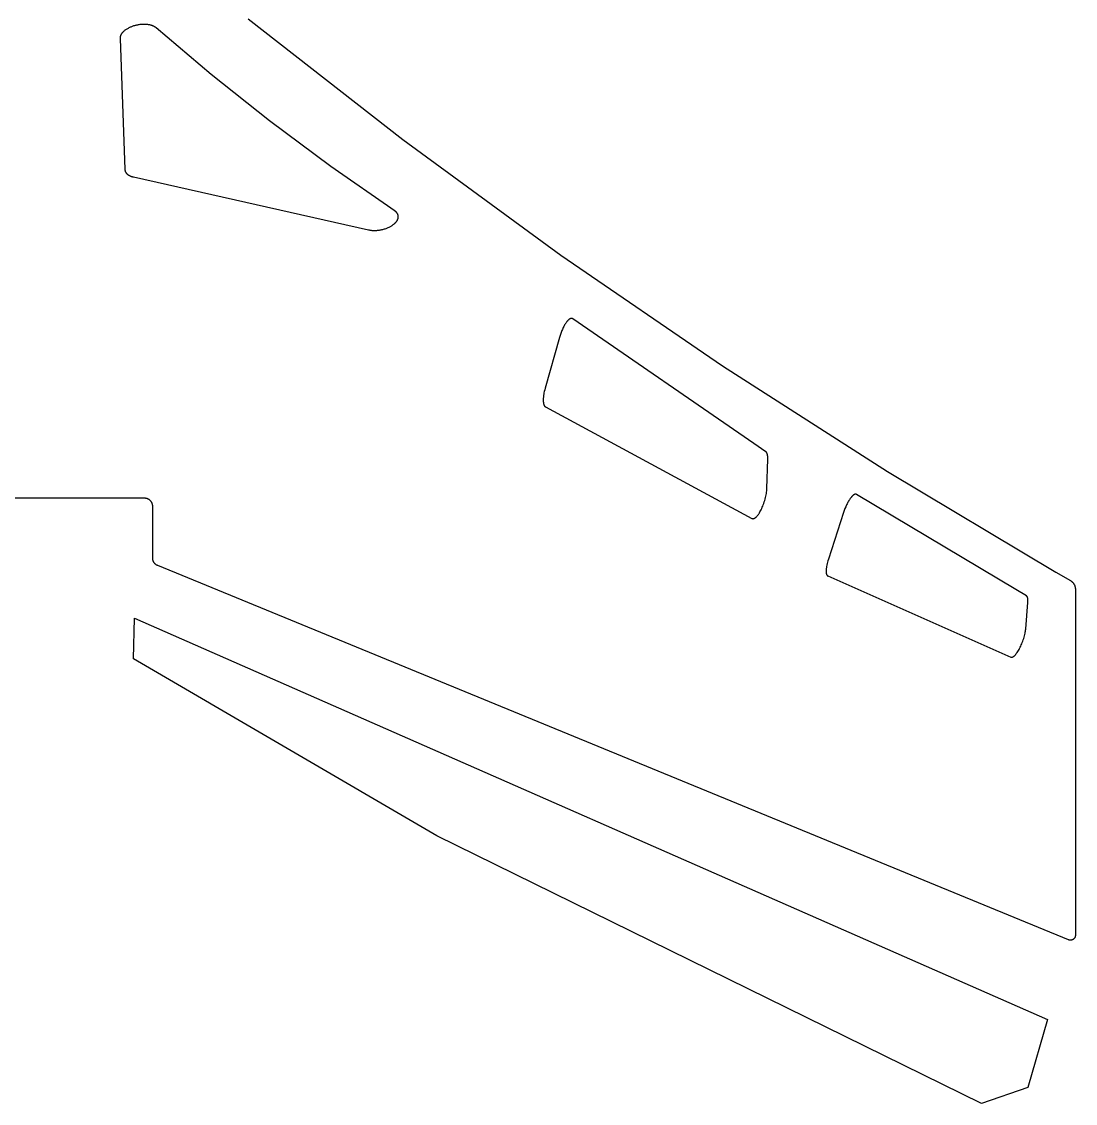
# Model space of a CAD drawing. Extents: x -3038 to -58, y -1919 to -667.
# Drawn here: x -2253 to -1608, y -1913 to -1250 of the extents above; entities that cross this region are included whole.
import ezdxf

# ---------------------------------------------------------------- set-up
doc = ezdxf.new("R2010")
doc.units = 0
doc.layers.add('DEFAULT', color=7, linetype='CONTINUOUS')

msp = doc.modelspace()

# ---------------------------------------------------------------- linework, layer by layer
at = {"layer": 'DEFAULT'}
for p, q in [((-2181.05, -1252.31), (-2181.54, -1252.39)), ((-2180.57, -1252.24), (-2181.05, -1252.31)), ((-2180.07, -1252.18), (-2180.57, -1252.24)), ((-2179.58, -1252.14), (-2180.07, -1252.18)), ((-2179.08, -1252.1), (-2179.58, -1252.14)), ((-2178.59, -1252.08), (-2179.08, -1252.1)), ((-2178.09, -1252.06), (-2178.59, -1252.08)), ((-2177.6, -1252.07), (-2178.09, -1252.06)), ((-2177.12, -1252.08), (-2177.6, -1252.07)), ((-2176.64, -1252.11), (-2177.12, -1252.08)), ((-2176.17, -1252.14), (-2176.64, -1252.11)), ((-2175.7, -1252.2), (-2176.17, -1252.14)), ((-2175.25, -1252.26), (-2175.7, -1252.2)), ((-2174.81, -1252.34), (-2175.25, -1252.26)), ((-2174.38, -1252.42), (-2174.81, -1252.34)), ((-2114.12, -1248.73), (-2019.5, -1322.55)), ((-2192.29, -1258.9), (-2192.34, -1259.04)), ((-2192.22, -1258.76), (-2192.29, -1258.9)), ((-2192.16, -1258.62), (-2192.22, -1258.76)), ((-2192.09, -1258.48), (-2192.16, -1258.62)), ((-2192.01, -1258.33), (-2192.09, -1258.48)), ((-2191.93, -1258.19), (-2192.01, -1258.33)), ((-2191.84, -1258.05), (-2191.93, -1258.19)), ((-2191.75, -1257.91), (-2191.84, -1258.05)), ((-2191.65, -1257.77), (-2191.75, -1257.91)), ((-2191.55, -1257.62), (-2191.65, -1257.77)), ((-2191.44, -1257.48), (-2191.55, -1257.62)), ((-2191.33, -1257.34), (-2191.44, -1257.48)), ((-2191.21, -1257.2), (-2191.33, -1257.34)), ((-2191.09, -1257.06), (-2191.21, -1257.2)), ((-2190.96, -1256.92), (-2191.09, -1257.06)), ((-2190.83, -1256.78), (-2190.96, -1256.92)), ((-2190.69, -1256.64), (-2190.83, -1256.78)), ((-2190.55, -1256.5), (-2190.69, -1256.64)), ((-2190.4, -1256.37), (-2190.55, -1256.5)), ((-2190.25, -1256.23), (-2190.4, -1256.37)), ((-2190.09, -1256.1), (-2190.25, -1256.23)), ((-2189.93, -1255.96), (-2190.09, -1256.1)), ((-2189.6, -1255.7), (-2189.93, -1255.96)), ((-2189.25, -1255.45), (-2189.6, -1255.7)), ((-2188.89, -1255.2), (-2189.25, -1255.45)), ((-2188.52, -1254.96), (-2188.89, -1255.2)), ((-2188.13, -1254.72), (-2188.52, -1254.96)), ((-2187.73, -1254.5), (-2188.13, -1254.72)), ((-2187.32, -1254.28), (-2187.73, -1254.5)), ((-2186.9, -1254.08), (-2187.32, -1254.28)), ((-2186.48, -1253.88), (-2186.9, -1254.08)), ((-2186.05, -1253.7), (-2186.48, -1253.88)), ((-2185.61, -1253.52), (-2186.05, -1253.7)), ((-2185.17, -1253.36), (-2185.61, -1253.52)), ((-2184.73, -1253.2), (-2185.17, -1253.36)), ((-2184.29, -1253.06), (-2184.73, -1253.2)), ((-2183.85, -1252.93), (-2184.29, -1253.06)), ((-2183.41, -1252.8), (-2183.85, -1252.93)), ((-2182.95, -1252.69), (-2183.41, -1252.8)), ((-2182.49, -1252.58), (-2182.95, -1252.69)), ((-2182.02, -1252.48), (-2182.49, -1252.58)), ((-2181.54, -1252.39), (-2182.02, -1252.48)), ((-2173.96, -1252.52), (-2174.38, -1252.42)), ((-2173.56, -1252.63), (-2173.96, -1252.52)), ((-2173.37, -1252.69), (-2173.56, -1252.63)), ((-2173.17, -1252.75), (-2173.37, -1252.69)), ((-2172.99, -1252.82), (-2173.17, -1252.75)), ((-2172.8, -1252.88), (-2172.99, -1252.82)), ((-2172.63, -1252.95), (-2172.8, -1252.88)), ((-2172.45, -1253.02), (-2172.63, -1252.95)), ((-2172.28, -1253.1), (-2172.45, -1253.02)), ((-2172.12, -1253.17), (-2172.28, -1253.1)), ((-2171.95, -1253.25), (-2172.12, -1253.17)), ((-2171.8, -1253.33), (-2171.95, -1253.25)), ((-2171.65, -1253.41), (-2171.8, -1253.33)), ((-2171.5, -1253.49), (-2171.65, -1253.41)), ((-2171.35, -1253.58), (-2171.5, -1253.49)), ((-2171.22, -1253.67), (-2171.35, -1253.58)), ((-2171.08, -1253.75), (-2171.22, -1253.67)), ((-2170.95, -1253.84), (-2171.08, -1253.75)), ((-2170.83, -1253.93), (-2170.95, -1253.84)), ((-2170.71, -1254.03), (-2170.83, -1253.93)), ((-2170.59, -1254.12), (-2170.71, -1254.03)), ((-2170.48, -1254.22), (-2170.59, -1254.12)), ((-2136.86, -1282.81), (-2170.48, -1254.22)), ((-2192.62, -1260.45), (-2192.63, -1260.51)), ((-2192.63, -1260.51), (-2192.62, -1260.58)), ((-2192.61, -1260.12), (-2192.62, -1260.25)), ((-2192.62, -1260.25), (-2192.62, -1260.38)), ((-2192.62, -1260.38), (-2192.62, -1260.45)), ((-2192.62, -1260.58), (-2192.62, -1260.64)), ((-2192.62, -1260.64), (-2189.65, -1341.01)), ((-2192.59, -1259.99), (-2192.61, -1260.12)), ((-2192.57, -1259.86), (-2192.59, -1259.99)), ((-2192.54, -1259.73), (-2192.57, -1259.86)), ((-2192.51, -1259.59), (-2192.54, -1259.73)), ((-2192.48, -1259.45), (-2192.51, -1259.59)), ((-2192.44, -1259.32), (-2192.48, -1259.45)), ((-2192.39, -1259.18), (-2192.44, -1259.32)), ((-2192.34, -1259.04), (-2192.39, -1259.18)), ((-2101.18, -1311.14), (-2136.86, -1282.81)), ((-2063.58, -1339.08), (-2101.18, -1311.14)), ((-2019.5, -1322.55), (-1922.64, -1393.42)), ((-2189.65, -1341.01), (-2189.65, -1341.1)), ((-2189.65, -1341.1), (-2189.64, -1341.2)), ((-2189.64, -1341.2), (-2189.63, -1341.29)), ((-2189.63, -1341.29), (-2189.62, -1341.39)), ((-2189.62, -1341.39), (-2189.61, -1341.48)), ((-2189.61, -1341.48), (-2189.59, -1341.57)), ((-2189.59, -1341.57), (-2189.57, -1341.67)), ((-2189.57, -1341.67), (-2189.55, -1341.76)), ((-2189.55, -1341.76), (-2189.52, -1341.85)), ((-2189.52, -1341.85), (-2189.49, -1341.94)), ((-2189.49, -1341.94), (-2189.46, -1342.04)), ((-2189.46, -1342.04), (-2189.43, -1342.13)), ((-2189.43, -1342.13), (-2189.39, -1342.22)), ((-2189.39, -1342.22), (-2189.35, -1342.31)), ((-2189.35, -1342.31), (-2189.31, -1342.4)), ((-2189.31, -1342.4), (-2189.27, -1342.49)), ((-2189.27, -1342.49), (-2189.22, -1342.58)), ((-2189.22, -1342.58), (-2189.17, -1342.66)), ((-2189.17, -1342.66), (-2189.12, -1342.75)), ((-2189.12, -1342.75), (-2189.06, -1342.84)), ((-2189.06, -1342.84), (-2189.01, -1342.92)), ((-2189.01, -1342.92), (-2188.95, -1343.01)), ((-2188.95, -1343.01), (-2188.88, -1343.09)), ((-2188.88, -1343.09), (-2188.82, -1343.18)), ((-2188.82, -1343.18), (-2188.75, -1343.26)), ((-2188.75, -1343.26), (-2188.68, -1343.34)), ((-2188.68, -1343.34), (-2188.61, -1343.42)), ((-2188.61, -1343.42), (-2188.53, -1343.5)), ((-2188.53, -1343.5), (-2188.45, -1343.58)), ((-2188.45, -1343.58), (-2188.37, -1343.66)), ((-2188.37, -1343.66), (-2188.29, -1343.74)), ((-2188.29, -1343.74), (-2188.2, -1343.81)), ((-2188.2, -1343.81), (-2188.11, -1343.89)), ((-2188.11, -1343.89), (-2188.02, -1343.96)), ((-2188.02, -1343.96), (-2187.93, -1344.04)), ((-2187.93, -1344.04), (-2187.83, -1344.11)), ((-2187.83, -1344.11), (-2187.74, -1344.18)), ((-2187.74, -1344.18), (-2187.64, -1344.25)), ((-2187.64, -1344.25), (-2187.53, -1344.31)), ((-2187.53, -1344.31), (-2187.43, -1344.38)), ((-2187.43, -1344.38), (-2187.22, -1344.51)), ((-2187.22, -1344.51), (-2186.99, -1344.63)), ((-2186.99, -1344.63), (-2186.76, -1344.75)), ((-2186.76, -1344.75), (-2186.52, -1344.87)), ((-2186.52, -1344.87), (-2186.28, -1344.97)), ((-2186.28, -1344.97), (-2186.02, -1345.08)), ((-2186.02, -1345.08), (-2185.77, -1345.17)), ((-2024.23, -1366.51), (-2063.58, -1339.08)), ((-2185.77, -1345.17), (-2185.5, -1345.26)), ((-2185.5, -1345.26), (-2185.23, -1345.35)), ((-2185.23, -1345.35), (-2184.96, -1345.42)), ((-2184.96, -1345.42), (-2184.68, -1345.5)), ((-2184.68, -1345.5), (-2184.4, -1345.56)), ((-2184.4, -1345.56), (-2040.51, -1377.95)), ((-2024.1, -1366.6), (-2024.23, -1366.51)), ((-2023.97, -1366.69), (-2024.1, -1366.6)), ((-2023.85, -1366.79), (-2023.97, -1366.69)), ((-2023.73, -1366.88), (-2023.85, -1366.79)), ((-2023.61, -1366.98), (-2023.73, -1366.88)), ((-2023.5, -1367.09), (-2023.61, -1366.98)), ((-2023.39, -1367.19), (-2023.5, -1367.09)), ((-2023.29, -1367.3), (-2023.39, -1367.19)), ((-2023.19, -1367.41), (-2023.29, -1367.3)), ((-2023.09, -1367.52), (-2023.19, -1367.41)), ((-2023, -1367.64), (-2023.09, -1367.52)), ((-2022.91, -1367.76), (-2023, -1367.64)), ((-2022.87, -1367.82), (-2022.91, -1367.76)), ((-2022.83, -1367.88), (-2022.87, -1367.82)), ((-2022.79, -1367.94), (-2022.83, -1367.88)), ((-2022.75, -1368), (-2022.79, -1367.94)), ((-2022.71, -1368.06), (-2022.75, -1368)), ((-2022.67, -1368.12), (-2022.71, -1368.06)), ((-2022.64, -1368.19), (-2022.67, -1368.12)), ((-2022.61, -1368.25), (-2022.64, -1368.19)), ((-2022.64, -1371.7), (-2022.57, -1371.55)), ((-2022.57, -1368.31), (-2022.61, -1368.25)), ((-2022.54, -1368.38), (-2022.57, -1368.31)), ((-2022.57, -1371.55), (-2022.51, -1371.4)), ((-2022.51, -1368.44), (-2022.54, -1368.38)), ((-2022.48, -1368.51), (-2022.51, -1368.44)), ((-2022.51, -1371.4), (-2022.45, -1371.25)), ((-2022.46, -1368.57), (-2022.48, -1368.51)), ((-2022.43, -1368.64), (-2022.46, -1368.57)), ((-2022.45, -1371.25), (-2022.4, -1371.1)), ((-2022.41, -1368.71), (-2022.43, -1368.64)), ((-2022.38, -1368.77), (-2022.41, -1368.71)), ((-2022.4, -1371.1), (-2022.38, -1371.02)), ((-2022.36, -1368.84), (-2022.38, -1368.77)), ((-2022.38, -1371.02), (-2022.36, -1370.94)), ((-2022.34, -1368.91), (-2022.36, -1368.84)), ((-2022.36, -1370.94), (-2022.34, -1370.87)), ((-2022.32, -1368.98), (-2022.34, -1368.91)), ((-2022.34, -1370.87), (-2022.32, -1370.79)), ((-2022.3, -1369.05), (-2022.32, -1368.98)), ((-2022.32, -1370.79), (-2022.3, -1370.72)), ((-2022.29, -1369.12), (-2022.3, -1369.05)), ((-2022.3, -1370.72), (-2022.28, -1370.64)), ((-2022.27, -1369.19), (-2022.29, -1369.12)), ((-2022.28, -1370.64), (-2022.27, -1370.57)), ((-2022.26, -1369.26), (-2022.27, -1369.19)), ((-2022.27, -1370.57), (-2022.26, -1370.5)), ((-2022.25, -1369.33), (-2022.26, -1369.26)), ((-2022.26, -1370.5), (-2022.24, -1370.42)), ((-2022.24, -1369.4), (-2022.25, -1369.33)), ((-2022.23, -1369.47), (-2022.24, -1369.4)), ((-2022.24, -1370.42), (-2022.23, -1370.35)), ((-2022.22, -1369.54), (-2022.23, -1369.47)), ((-2022.23, -1370.27), (-2022.22, -1370.2)), ((-2022.23, -1370.35), (-2022.23, -1370.27)), ((-2022.22, -1369.61), (-2022.22, -1369.54)), ((-2022.21, -1369.69), (-2022.22, -1369.61)), ((-2022.22, -1370.2), (-2022.21, -1370.12)), ((-2022.21, -1369.76), (-2022.21, -1369.69)), ((-2022.21, -1369.83), (-2022.21, -1369.76)), ((-2022.21, -1369.9), (-2022.21, -1369.83)), ((-2022.21, -1369.98), (-2022.21, -1369.9)), ((-2022.21, -1370.05), (-2022.21, -1369.98)), ((-2022.21, -1370.12), (-2022.21, -1370.05)), ((-2040.51, -1377.95), (-2040.11, -1378.03)), ((-2040.11, -1378.03), (-2039.7, -1378.11)), ((-2039.7, -1378.11), (-2039.27, -1378.17)), ((-2039.27, -1378.17), (-2038.83, -1378.22)), ((-2038.83, -1378.22), (-2038.37, -1378.27)), ((-2038.37, -1378.27), (-2037.9, -1378.3)), ((-2035.93, -1378.3), (-2035.41, -1378.26)), ((-2035.41, -1378.26), (-2034.89, -1378.22)), ((-2034.89, -1378.22), (-2034.37, -1378.16)), ((-2034.37, -1378.16), (-2033.84, -1378.09)), ((-2033.84, -1378.09), (-2033.32, -1378)), ((-2033.32, -1378), (-2032.79, -1377.9)), ((-2032.79, -1377.9), (-2032.27, -1377.79)), ((-2032.27, -1377.79), (-2031.75, -1377.67)), ((-2031.75, -1377.67), (-2031.23, -1377.53)), ((-2031.23, -1377.53), (-2030.73, -1377.38)), ((-2030.73, -1377.38), (-2030.23, -1377.23)), ((-2030.23, -1377.23), (-2029.74, -1377.06)), ((-2029.74, -1377.06), (-2029.26, -1376.88)), ((-2029.26, -1376.88), (-2028.8, -1376.69)), ((-2028.8, -1376.69), (-2028.35, -1376.5)), ((-2028.35, -1376.5), (-2027.91, -1376.3)), ((-2027.91, -1376.3), (-2027.48, -1376.09)), ((-2027.48, -1376.09), (-2027.08, -1375.87)), ((-2027.08, -1375.87), (-2026.69, -1375.65)), ((-2026.69, -1375.65), (-2026.31, -1375.43)), ((-2026.31, -1375.43), (-2025.96, -1375.2)), ((-2025.96, -1375.2), (-2025.62, -1374.97)), ((-2025.62, -1374.97), (-2025.3, -1374.74)), ((-2025.3, -1374.74), (-2024.98, -1374.49)), ((-2024.98, -1374.49), (-2024.68, -1374.24)), ((-2024.68, -1374.24), (-2024.53, -1374.11)), ((-2024.53, -1374.11), (-2024.38, -1373.98)), ((-2024.38, -1373.98), (-2024.24, -1373.85)), ((-2024.24, -1373.85), (-2024.11, -1373.71)), ((-2024.11, -1373.71), (-2023.97, -1373.58)), ((-2023.97, -1373.58), (-2023.84, -1373.44)), ((-2023.84, -1373.44), (-2023.72, -1373.3)), ((-2023.72, -1373.3), (-2023.6, -1373.16)), ((-2023.6, -1373.16), (-2023.48, -1373.02)), ((-2023.48, -1373.02), (-2023.37, -1372.88)), ((-2023.37, -1372.88), (-2023.26, -1372.73)), ((-2023.26, -1372.73), (-2023.15, -1372.59)), ((-2023.15, -1372.59), (-2023.05, -1372.44)), ((-2023.05, -1372.44), (-2022.96, -1372.29)), ((-2022.96, -1372.29), (-2022.87, -1372.14)), ((-2022.87, -1372.14), (-2022.79, -1372)), ((-2022.79, -1372), (-2022.71, -1371.85)), ((-2022.71, -1371.85), (-2022.64, -1371.7)), ((-2037.9, -1378.3), (-2037.43, -1378.32)), ((-2037.43, -1378.32), (-2036.94, -1378.32)), ((-2036.94, -1378.32), (-2036.44, -1378.32)), ((-2036.44, -1378.32), (-2035.93, -1378.3)), ((-1922.64, -1393.42), (-1823.65, -1461.27)), ((-1921.21, -1437.76), (-1921.49, -1438.33)), ((-1920.93, -1437.21), (-1921.21, -1437.76)), ((-1920.65, -1436.69), (-1920.93, -1437.21)), ((-1920.36, -1436.2), (-1920.65, -1436.69)), ((-1920.08, -1435.73), (-1920.36, -1436.2)), ((-1919.79, -1435.29), (-1920.08, -1435.73)), ((-1919.51, -1434.87), (-1919.79, -1435.29)), ((-1919.23, -1434.49), (-1919.51, -1434.87)), ((-1919.09, -1434.3), (-1919.23, -1434.49)), ((-1918.94, -1434.13), (-1919.09, -1434.3)), ((-1918.8, -1433.96), (-1918.94, -1434.13)), ((-1918.66, -1433.79), (-1918.8, -1433.96)), ((-1918.51, -1433.63), (-1918.66, -1433.79)), ((-1918.37, -1433.48), (-1918.51, -1433.63)), ((-1918.23, -1433.34), (-1918.37, -1433.48)), ((-1918.09, -1433.21), (-1918.23, -1433.34)), ((-1917.95, -1433.08), (-1918.09, -1433.21)), ((-1917.81, -1432.96), (-1917.95, -1433.08)), ((-1917.67, -1432.85), (-1917.81, -1432.96)), ((-1917.6, -1432.8), (-1917.67, -1432.85)), ((-1917.53, -1432.75), (-1917.6, -1432.8)), ((-1917.46, -1432.7), (-1917.53, -1432.75)), ((-1917.39, -1432.66), (-1917.46, -1432.7)), ((-1917.33, -1432.62), (-1917.39, -1432.66)), ((-1917.26, -1432.57), (-1917.33, -1432.62)), ((-1917.19, -1432.54), (-1917.26, -1432.57)), ((-1917.13, -1432.5), (-1917.19, -1432.54)), ((-1917.06, -1432.47), (-1917.13, -1432.5)), ((-1917, -1432.43), (-1917.06, -1432.47)), ((-1916.93, -1432.4), (-1917, -1432.43)), ((-1916.87, -1432.38), (-1916.93, -1432.4)), ((-1916.8, -1432.35), (-1916.87, -1432.38)), ((-1916.74, -1432.33), (-1916.8, -1432.35)), ((-1916.68, -1432.31), (-1916.74, -1432.33)), ((-1916.62, -1432.29), (-1916.68, -1432.31)), ((-1916.55, -1432.27), (-1916.62, -1432.29)), ((-1916.49, -1432.26), (-1916.55, -1432.27)), ((-1916.43, -1432.25), (-1916.49, -1432.26)), ((-1916.4, -1432.25), (-1916.43, -1432.25)), ((-1916.37, -1432.24), (-1916.4, -1432.25)), ((-1916.35, -1432.24), (-1916.37, -1432.24)), ((-1916.32, -1432.23), (-1916.35, -1432.24)), ((-1916.29, -1432.23), (-1916.32, -1432.23)), ((-1916.26, -1432.23), (-1916.29, -1432.23)), ((-1916.23, -1432.23), (-1916.26, -1432.23)), ((-1916.2, -1432.23), (-1916.23, -1432.23)), ((-1916.17, -1432.23), (-1916.2, -1432.23)), ((-1916.14, -1432.23), (-1916.17, -1432.23)), ((-1916.12, -1432.23), (-1916.14, -1432.23)), ((-1916.09, -1432.23), (-1916.12, -1432.23)), ((-1916.06, -1432.23), (-1916.09, -1432.23)), ((-1916.03, -1432.24), (-1916.06, -1432.23)), ((-1916.01, -1432.24), (-1916.03, -1432.24)), ((-1915.98, -1432.24), (-1916.01, -1432.24)), ((-1915.95, -1432.25), (-1915.98, -1432.24)), ((-1915.93, -1432.25), (-1915.95, -1432.25)), ((-1915.9, -1432.26), (-1915.93, -1432.25)), ((-1915.87, -1432.26), (-1915.9, -1432.26)), ((-1915.85, -1432.27), (-1915.87, -1432.26)), ((-1915.82, -1432.28), (-1915.85, -1432.27)), ((-1915.8, -1432.28), (-1915.82, -1432.28)), ((-1915.77, -1432.29), (-1915.8, -1432.28)), ((-1915.75, -1432.3), (-1915.77, -1432.29)), ((-1915.72, -1432.31), (-1915.75, -1432.3)), ((-1915.7, -1432.32), (-1915.72, -1432.31)), ((-1915.67, -1432.33), (-1915.7, -1432.32)), ((-1915.65, -1432.34), (-1915.67, -1432.33)), ((-1915.62, -1432.35), (-1915.65, -1432.34)), ((-1915.6, -1432.36), (-1915.62, -1432.35)), ((-1915.57, -1432.37), (-1915.6, -1432.36)), ((-1915.55, -1432.39), (-1915.57, -1432.37)), ((-1915.53, -1432.4), (-1915.55, -1432.39)), ((-1915.5, -1432.41), (-1915.53, -1432.4)), ((-1915.48, -1432.43), (-1915.5, -1432.41)), ((-1915.46, -1432.44), (-1915.48, -1432.43)), ((-1915.44, -1432.46), (-1915.46, -1432.44)), ((-1804.57, -1508.74), (-1915.44, -1432.46)), ((-1923.56, -1443.9), (-1932.33, -1474.96)), ((-1923.38, -1443.27), (-1923.56, -1443.9)), ((-1923.18, -1442.64), (-1923.38, -1443.27)), ((-1922.97, -1442.01), (-1923.18, -1442.64)), ((-1922.75, -1441.38), (-1922.97, -1442.01)), ((-1922.52, -1440.75), (-1922.75, -1441.38)), ((-1922.27, -1440.12), (-1922.52, -1440.75)), ((-1922.02, -1439.51), (-1922.27, -1440.12)), ((-1921.76, -1438.91), (-1922.02, -1439.51)), ((-1921.49, -1438.33), (-1921.76, -1438.91)), ((-1823.65, -1461.27), (-1722.6, -1526.03)), ((-1932.81, -1476.87), (-1933.01, -1477.85)), ((-1932.58, -1475.91), (-1932.81, -1476.87)), ((-1932.33, -1474.96), (-1932.58, -1475.91)), ((-1933.47, -1481.59), (-1933.48, -1482.02)), ((-1933.48, -1482.02), (-1933.48, -1482.43)), ((-1933.48, -1482.43), (-1933.47, -1482.82)), ((-1933.45, -1481.15), (-1933.47, -1481.59)), ((-1933.47, -1482.82), (-1933.44, -1483.2)), ((-1933.41, -1480.7), (-1933.45, -1481.15)), ((-1933.44, -1483.2), (-1933.41, -1483.56)), ((-1933.37, -1480.24), (-1933.41, -1480.7)), ((-1933.41, -1483.56), (-1933.39, -1483.74)), ((-1933.39, -1483.74), (-1933.37, -1483.9)), ((-1933.32, -1479.78), (-1933.37, -1480.24)), ((-1933.37, -1483.9), (-1933.34, -1484.07)), ((-1933.34, -1484.07), (-1933.31, -1484.23)), ((-1933.26, -1479.3), (-1933.32, -1479.78)), ((-1933.31, -1484.23), (-1933.28, -1484.38)), ((-1933.19, -1478.82), (-1933.26, -1479.3)), ((-1933.01, -1477.85), (-1933.19, -1478.82)), ((-1933.28, -1484.38), (-1933.25, -1484.53)), ((-1933.25, -1484.53), (-1933.21, -1484.67)), ((-1933.21, -1484.67), (-1933.17, -1484.81)), ((-1933.17, -1484.81), (-1933.13, -1484.94)), ((-1933.13, -1484.94), (-1933.09, -1485.06)), ((-1933.09, -1485.06), (-1933.05, -1485.18)), ((-1933.05, -1485.18), (-1933, -1485.3)), ((-1933, -1485.3), (-1932.95, -1485.41)), ((-1932.95, -1485.41), (-1932.93, -1485.46)), ((-1932.93, -1485.46), (-1932.9, -1485.51)), ((-1932.9, -1485.51), (-1932.87, -1485.56)), ((-1932.87, -1485.56), (-1932.85, -1485.61)), ((-1932.85, -1485.61), (-1932.82, -1485.66)), ((-1932.82, -1485.66), (-1932.79, -1485.71)), ((-1932.79, -1485.71), (-1932.76, -1485.75)), ((-1932.76, -1485.75), (-1932.74, -1485.79)), ((-1932.74, -1485.79), (-1932.71, -1485.84)), ((-1932.71, -1485.84), (-1932.68, -1485.88)), ((-1932.68, -1485.88), (-1932.65, -1485.91)), ((-1932.65, -1485.91), (-1932.62, -1485.95)), ((-1932.62, -1485.95), (-1932.59, -1485.99)), ((-1932.59, -1485.99), (-1932.56, -1486.02)), ((-1932.56, -1486.02), (-1932.52, -1486.06)), ((-1932.52, -1486.06), (-1932.49, -1486.09)), ((-1932.49, -1486.09), (-1932.46, -1486.12)), ((-1932.46, -1486.12), (-1932.43, -1486.15)), ((-1932.43, -1486.15), (-1932.4, -1486.18)), ((-1932.4, -1486.18), (-1932.36, -1486.21)), ((-1932.36, -1486.21), (-1932.33, -1486.23)), ((-1932.33, -1486.23), (-1932.3, -1486.26)), ((-1932.3, -1486.26), (-1932.26, -1486.28)), ((-1932.26, -1486.28), (-1932.23, -1486.3)), ((-1932.23, -1486.3), (-1932.19, -1486.32)), ((-1932.19, -1486.32), (-1932.16, -1486.34)), ((-1932.16, -1486.34), (-1805.67, -1554.72)), ((-1797.14, -1513.86), (-1804.57, -1508.74)), ((-1797.1, -1513.88), (-1797.14, -1513.86)), ((-1797.07, -1513.91), (-1797.1, -1513.88)), ((-1797.03, -1513.94), (-1797.07, -1513.91)), ((-1796.99, -1513.97), (-1797.03, -1513.94)), ((-1796.96, -1514.01), (-1796.99, -1513.97)), ((-1796.92, -1514.04), (-1796.96, -1514.01)), ((-1796.89, -1514.08), (-1796.92, -1514.04)), ((-1796.85, -1514.11), (-1796.89, -1514.08)), ((-1796.82, -1514.15), (-1796.85, -1514.11)), ((-1796.79, -1514.19), (-1796.82, -1514.15)), ((-1796.75, -1514.24), (-1796.79, -1514.19)), ((-1796.72, -1514.28), (-1796.75, -1514.24)), ((-1796.69, -1514.33), (-1796.72, -1514.28)), ((-1796.66, -1514.37), (-1796.69, -1514.33)), ((-1796.63, -1514.42), (-1796.66, -1514.37)), ((-1796.6, -1514.47), (-1796.63, -1514.42)), ((-1796.57, -1514.52), (-1796.6, -1514.47)), ((-1796.54, -1514.58), (-1796.57, -1514.52)), ((-1796.51, -1514.63), (-1796.54, -1514.58)), ((-1796.48, -1514.69), (-1796.51, -1514.63)), ((-1796.46, -1514.75), (-1796.48, -1514.69)), ((-1796.43, -1514.8), (-1796.46, -1514.75)), ((-1796.4, -1514.87), (-1796.43, -1514.8)), ((-1796.38, -1514.93), (-1796.4, -1514.87)), ((-1796.33, -1515.06), (-1796.38, -1514.93)), ((-1796.29, -1515.19), (-1796.33, -1515.06)), ((-1796.24, -1515.33), (-1796.29, -1515.19)), ((-1796.2, -1515.48), (-1796.24, -1515.33)), ((-1796.17, -1515.63), (-1796.2, -1515.48)), ((-1796.13, -1515.78), (-1796.17, -1515.63)), ((-1796.1, -1515.95), (-1796.13, -1515.78)), ((-1796.07, -1516.11), (-1796.1, -1515.95)), ((-1796.05, -1516.28), (-1796.07, -1516.11)), ((-1796.02, -1516.46), (-1796.05, -1516.28)), ((-1796, -1516.64), (-1796.02, -1516.46)), ((-1795.99, -1516.83), (-1796, -1516.64)), ((-1795.96, -1517.21), (-1795.99, -1516.83)), ((-1795.95, -1517.61), (-1795.96, -1517.21)), ((-1796.52, -1536.48), (-1795.95, -1518.44)), ((-1795.94, -1518.02), (-1795.95, -1517.61)), ((-1795.95, -1518.44), (-1795.94, -1518.02)), ((-1722.6, -1526.03), (-1619.61, -1587.63)), ((-1796.62, -1537.88), (-1796.56, -1537.16)), ((-1796.56, -1537.16), (-1796.54, -1536.81)), ((-1796.54, -1536.81), (-1796.52, -1536.48)), ((-2177.61, -1542.38), (-2282.61, -1542.38)), ((-2177.44, -1542.38), (-2177.61, -1542.38)), ((-2177.27, -1542.39), (-2177.44, -1542.38)), ((-2177.1, -1542.4), (-2177.27, -1542.39)), ((-2176.93, -1542.42), (-2177.1, -1542.4)), ((-2176.76, -1542.45), (-2176.93, -1542.42)), ((-2176.59, -1542.48), (-2176.76, -1542.45)), ((-2176.42, -1542.52), (-2176.59, -1542.48)), ((-2176.26, -1542.56), (-2176.42, -1542.52)), ((-2176.09, -1542.61), (-2176.26, -1542.56)), ((-2175.93, -1542.66), (-2176.09, -1542.61)), ((-2175.77, -1542.72), (-2175.93, -1542.66)), ((-2175.62, -1542.79), (-2175.77, -1542.72)), ((-2175.46, -1542.86), (-2175.62, -1542.79)), ((-2175.31, -1542.94), (-2175.46, -1542.86)), ((-2175.16, -1543.02), (-2175.31, -1542.94)), ((-2175.01, -1543.1), (-2175.16, -1543.02)), ((-2174.87, -1543.19), (-2175.01, -1543.1)), ((-2174.72, -1543.29), (-2174.87, -1543.19)), ((-2174.59, -1543.39), (-2174.72, -1543.29)), ((-2174.45, -1543.5), (-2174.59, -1543.39)), ((-2174.32, -1543.61), (-2174.45, -1543.5)), ((-2174.19, -1543.72), (-2174.32, -1543.61)), ((-2174.07, -1543.84), (-2174.19, -1543.72)), ((-2173.95, -1543.96), (-2174.07, -1543.84)), ((-1798.1, -1544.61), (-1797.82, -1543.74)), ((-1797.82, -1543.74), (-1797.57, -1542.86)), ((-1797.57, -1542.86), (-1797.35, -1541.98)), ((-1797.35, -1541.98), (-1797.14, -1541.11)), ((-1797.14, -1541.11), (-1796.97, -1540.26)), ((-1796.97, -1540.26), (-1796.82, -1539.44)), ((-1796.82, -1539.44), (-1796.71, -1538.64)), ((-1796.71, -1538.64), (-1796.62, -1537.88)), ((-1746.28, -1543.82), (-1746.56, -1544.29)), ((-1746, -1543.37), (-1746.28, -1543.82)), ((-1745.72, -1542.95), (-1746, -1543.37)), ((-1745.45, -1542.55), (-1745.72, -1542.95)), ((-1745.18, -1542.18), (-1745.45, -1542.55)), ((-1744.9, -1541.83), (-1745.18, -1542.18)), ((-1744.76, -1541.66), (-1744.9, -1541.83)), ((-1744.63, -1541.5), (-1744.76, -1541.66)), ((-1744.49, -1541.35), (-1744.63, -1541.5)), ((-1744.35, -1541.2), (-1744.49, -1541.35)), ((-1744.22, -1541.06), (-1744.35, -1541.2)), ((-1744.08, -1540.92), (-1744.22, -1541.06)), ((-1743.95, -1540.8), (-1744.08, -1540.92)), ((-1743.82, -1540.68), (-1743.95, -1540.8)), ((-1743.68, -1540.56), (-1743.82, -1540.68)), ((-1743.55, -1540.46), (-1743.68, -1540.56)), ((-1743.43, -1540.36), (-1743.55, -1540.46)), ((-1743.36, -1540.32), (-1743.43, -1540.36)), ((-1743.3, -1540.28), (-1743.36, -1540.32)), ((-1743.24, -1540.24), (-1743.3, -1540.28)), ((-1743.18, -1540.2), (-1743.24, -1540.24)), ((-1743.11, -1540.16), (-1743.18, -1540.2)), ((-1743.05, -1540.13), (-1743.11, -1540.16)), ((-1742.99, -1540.09), (-1743.05, -1540.13)), ((-1742.93, -1540.06), (-1742.99, -1540.09)), ((-1742.88, -1540.03), (-1742.93, -1540.06)), ((-1742.82, -1540.01), (-1742.88, -1540.03)), ((-1742.76, -1539.98), (-1742.82, -1540.01)), ((-1742.7, -1539.96), (-1742.76, -1539.98)), ((-1742.65, -1539.94), (-1742.7, -1539.96)), ((-1742.59, -1539.92), (-1742.65, -1539.94)), ((-1742.54, -1539.91), (-1742.59, -1539.92)), ((-1742.48, -1539.89), (-1742.54, -1539.91)), ((-1742.43, -1539.88), (-1742.48, -1539.89)), ((-1742.4, -1539.88), (-1742.43, -1539.88)), ((-1742.37, -1539.87), (-1742.4, -1539.88)), ((-1742.35, -1539.87), (-1742.37, -1539.87)), ((-1742.32, -1539.87), (-1742.35, -1539.87)), ((-1742.3, -1539.86), (-1742.32, -1539.87)), ((-1742.27, -1539.86), (-1742.3, -1539.86)), ((-1742.25, -1539.86), (-1742.27, -1539.86)), ((-1742.22, -1539.86), (-1742.25, -1539.86)), ((-1742.2, -1539.86), (-1742.22, -1539.86)), ((-1742.17, -1539.86), (-1742.2, -1539.86)), ((-1742.15, -1539.86), (-1742.17, -1539.86)), ((-1742.12, -1539.86), (-1742.15, -1539.86)), ((-1742.1, -1539.86), (-1742.12, -1539.86)), ((-1742.07, -1539.86), (-1742.1, -1539.86)), ((-1742.05, -1539.86), (-1742.07, -1539.86)), ((-1742.03, -1539.87), (-1742.05, -1539.86)), ((-1742, -1539.87), (-1742.03, -1539.87)), ((-1741.98, -1539.87), (-1742, -1539.87)), ((-1741.96, -1539.88), (-1741.98, -1539.87)), ((-1741.93, -1539.88), (-1741.96, -1539.88)), ((-1741.91, -1539.89), (-1741.93, -1539.88)), ((-1741.89, -1539.89), (-1741.91, -1539.89)), ((-1741.87, -1539.9), (-1741.89, -1539.89)), ((-1741.84, -1539.91), (-1741.87, -1539.9)), ((-1741.82, -1539.91), (-1741.84, -1539.91)), ((-1741.8, -1539.92), (-1741.82, -1539.91)), ((-1741.78, -1539.93), (-1741.8, -1539.92)), ((-1741.76, -1539.94), (-1741.78, -1539.93)), ((-1741.74, -1539.95), (-1741.76, -1539.94)), ((-1741.72, -1539.96), (-1741.74, -1539.95)), ((-1741.7, -1539.97), (-1741.72, -1539.96)), ((-1741.68, -1539.98), (-1741.7, -1539.97)), ((-1741.66, -1539.99), (-1741.68, -1539.98)), ((-1741.64, -1540), (-1741.66, -1539.99)), ((-1644.11, -1598.25), (-1741.64, -1540)), ((-2173.84, -1544.09), (-2173.95, -1543.96)), ((-2173.73, -1544.22), (-2173.84, -1544.09)), ((-2173.62, -1544.35), (-2173.73, -1544.22)), ((-2173.52, -1544.49), (-2173.62, -1544.35)), ((-2173.43, -1544.63), (-2173.52, -1544.49)), ((-2173.34, -1544.78), (-2173.43, -1544.63)), ((-2173.25, -1544.92), (-2173.34, -1544.78)), ((-2173.17, -1545.07), (-2173.25, -1544.92)), ((-2173.09, -1545.23), (-2173.17, -1545.07)), ((-2173.02, -1545.38), (-2173.09, -1545.23)), ((-2172.96, -1545.54), (-2173.02, -1545.38)), ((-2172.9, -1545.7), (-2172.96, -1545.54)), ((-2172.84, -1545.86), (-2172.9, -1545.7)), ((-2172.79, -1546.03), (-2172.84, -1545.86)), ((-2172.75, -1546.19), (-2172.79, -1546.03)), ((-2172.71, -1546.36), (-2172.75, -1546.19)), ((-2172.68, -1546.53), (-2172.71, -1546.36)), ((-2172.65, -1546.69), (-2172.68, -1546.53)), ((-2172.63, -1546.86), (-2172.65, -1546.69)), ((-2172.62, -1547.03), (-2172.63, -1546.86)), ((-2172.61, -1547.2), (-2172.62, -1547.03)), ((-2172.61, -1547.38), (-2172.61, -1547.2)), ((-2172.61, -1579.02), (-2172.61, -1547.38)), ((-1800.75, -1550.71), (-1800.38, -1550.05)), ((-1800.38, -1550.05), (-1800.03, -1549.38)), ((-1800.03, -1549.38), (-1799.69, -1548.67)), ((-1799.69, -1548.67), (-1799.35, -1547.92)), ((-1799.35, -1547.92), (-1799.02, -1547.14)), ((-1799.02, -1547.14), (-1798.7, -1546.32)), ((-1798.7, -1546.32), (-1798.39, -1545.48)), ((-1798.39, -1545.48), (-1798.1, -1544.61)), ((-1749.13, -1549.87), (-1749.53, -1551.04)), ((-1748.68, -1548.69), (-1749.13, -1549.87)), ((-1748.19, -1547.52), (-1748.68, -1548.69)), ((-1747.93, -1546.95), (-1748.19, -1547.52)), ((-1747.67, -1546.39), (-1747.93, -1546.95)), ((-1747.4, -1545.84), (-1747.67, -1546.39)), ((-1747.12, -1545.3), (-1747.4, -1545.84)), ((-1746.84, -1544.79), (-1747.12, -1545.3)), ((-1746.56, -1544.29), (-1746.84, -1544.79)), ((-1805.67, -1554.72), (-1805.64, -1554.73)), ((-1805.64, -1554.73), (-1805.6, -1554.75)), ((-1805.6, -1554.75), (-1805.57, -1554.76)), ((-1805.57, -1554.76), (-1805.54, -1554.78)), ((-1805.54, -1554.78), (-1805.51, -1554.79)), ((-1805.51, -1554.79), (-1805.48, -1554.8)), ((-1805.48, -1554.8), (-1805.45, -1554.81)), ((-1805.45, -1554.81), (-1805.41, -1554.82)), ((-1805.41, -1554.82), (-1805.38, -1554.83)), ((-1805.38, -1554.83), (-1805.35, -1554.84)), ((-1805.35, -1554.84), (-1805.31, -1554.85)), ((-1805.31, -1554.85), (-1805.28, -1554.85)), ((-1805.28, -1554.85), (-1805.24, -1554.86)), ((-1805.24, -1554.86), (-1805.21, -1554.86)), ((-1805.21, -1554.86), (-1805.17, -1554.87)), ((-1805.17, -1554.87), (-1805.14, -1554.87)), ((-1805.14, -1554.87), (-1805.1, -1554.87)), ((-1805.1, -1554.87), (-1805.06, -1554.87)), ((-1805.06, -1554.87), (-1805.03, -1554.87)), ((-1805.03, -1554.87), (-1804.99, -1554.87)), ((-1804.99, -1554.87), (-1804.95, -1554.87)), ((-1804.95, -1554.87), (-1804.91, -1554.87)), ((-1804.91, -1554.87), (-1804.87, -1554.86)), ((-1804.87, -1554.86), (-1804.84, -1554.86)), ((-1804.84, -1554.86), (-1804.8, -1554.85)), ((-1804.8, -1554.85), (-1804.76, -1554.84)), ((-1804.76, -1554.84), (-1804.72, -1554.84)), ((-1804.72, -1554.84), (-1804.68, -1554.83)), ((-1804.68, -1554.83), (-1804.64, -1554.82)), ((-1804.64, -1554.82), (-1804.6, -1554.81)), ((-1804.6, -1554.81), (-1804.56, -1554.79)), ((-1804.56, -1554.79), (-1804.52, -1554.78)), ((-1804.52, -1554.78), (-1804.47, -1554.77)), ((-1804.47, -1554.77), (-1804.43, -1554.75)), ((-1804.43, -1554.75), (-1804.39, -1554.74)), ((-1804.39, -1554.74), (-1804.35, -1554.72)), ((-1804.35, -1554.72), (-1804.31, -1554.7)), ((-1804.31, -1554.7), (-1804.26, -1554.68)), ((-1804.26, -1554.68), (-1804.18, -1554.64)), ((-1804.18, -1554.64), (-1804.09, -1554.59)), ((-1804.09, -1554.59), (-1804, -1554.55)), ((-1804, -1554.55), (-1803.91, -1554.49)), ((-1803.91, -1554.49), (-1803.82, -1554.43)), ((-1803.82, -1554.43), (-1803.73, -1554.37)), ((-1803.73, -1554.37), (-1803.64, -1554.31)), ((-1803.64, -1554.31), (-1803.55, -1554.24)), ((-1803.55, -1554.24), (-1803.45, -1554.16)), ((-1803.45, -1554.16), (-1803.36, -1554.09)), ((-1803.36, -1554.09), (-1803.26, -1554.01)), ((-1803.26, -1554.01), (-1803.17, -1553.92)), ((-1803.17, -1553.92), (-1803.07, -1553.83)), ((-1803.07, -1553.83), (-1802.98, -1553.74)), ((-1802.98, -1553.74), (-1802.88, -1553.64)), ((-1802.88, -1553.64), (-1802.68, -1553.44)), ((-1802.68, -1553.44), (-1802.49, -1553.22)), ((-1802.49, -1553.22), (-1802.29, -1552.98)), ((-1802.29, -1552.98), (-1802.1, -1552.74)), ((-1802.1, -1552.74), (-1801.9, -1552.48)), ((-1801.9, -1552.48), (-1801.7, -1552.21)), ((-1801.7, -1552.21), (-1801.51, -1551.93)), ((-1801.51, -1551.93), (-1801.32, -1551.64)), ((-1801.32, -1551.64), (-1801.12, -1551.34)), ((-1801.12, -1551.34), (-1800.75, -1550.71)), ((-1749.53, -1551.04), (-1758.86, -1579.76)), ((-2172.6, -1579.2), (-2172.61, -1579.02)), ((-2172.6, -1579.37), (-2172.6, -1579.2)), ((-2172.58, -1579.54), (-2172.6, -1579.37)), ((-2172.56, -1579.72), (-2172.58, -1579.54)), ((-2172.53, -1579.89), (-2172.56, -1579.72)), ((-2172.5, -1580.06), (-2172.53, -1579.89)), ((-2172.46, -1580.23), (-2172.5, -1580.06)), ((-2172.42, -1580.4), (-2172.46, -1580.23)), ((-2172.37, -1580.56), (-2172.42, -1580.4)), ((-2172.31, -1580.73), (-2172.37, -1580.56)), ((-2172.25, -1580.89), (-2172.31, -1580.73)), ((-2172.18, -1581.05), (-2172.25, -1580.89)), ((-2172.11, -1581.21), (-2172.18, -1581.05)), ((-2172.03, -1581.36), (-2172.11, -1581.21)), ((-2171.94, -1581.51), (-2172.03, -1581.36)), ((-2171.86, -1581.66), (-2171.94, -1581.51)), ((-2171.76, -1581.81), (-2171.86, -1581.66)), ((-2171.66, -1581.95), (-2171.76, -1581.81)), ((-2171.56, -1582.09), (-2171.66, -1581.95)), ((-2171.45, -1582.22), (-2171.56, -1582.09)), ((-2171.34, -1582.36), (-2171.45, -1582.22)), ((-2171.22, -1582.48), (-2171.34, -1582.36)), ((-2171.1, -1582.61), (-2171.22, -1582.48)), ((-2170.97, -1582.73), (-2171.1, -1582.61)), ((-2170.84, -1582.84), (-2170.97, -1582.73)), ((-2170.7, -1582.95), (-2170.84, -1582.84)), ((-2170.57, -1583.06), (-2170.7, -1582.95)), ((-2170.42, -1583.16), (-2170.57, -1583.06)), ((-2170.28, -1583.25), (-2170.42, -1583.16)), ((-2170.13, -1583.34), (-2170.28, -1583.25)), ((-2169.98, -1583.43), (-2170.13, -1583.34)), ((-2169.82, -1583.51), (-2169.98, -1583.43)), ((-2169.67, -1583.58), (-2169.82, -1583.51)), ((-2169.51, -1583.65), (-2169.67, -1583.58)), ((-1611.75, -1812.86), (-2169.51, -1583.65)), ((-1759.81, -1583.31), (-1759.97, -1584.18)), ((-1759.61, -1582.42), (-1759.81, -1583.31)), ((-1759.39, -1581.52), (-1759.61, -1582.42)), ((-1759.13, -1580.63), (-1759.39, -1581.52)), ((-1758.86, -1579.76), (-1759.13, -1580.63)), ((-1760.23, -1586.58), (-1760.24, -1586.93)), ((-1760.24, -1586.93), (-1760.24, -1587.27)), ((-1760.24, -1587.27), (-1760.23, -1587.43)), ((-1760.22, -1586.21), (-1760.23, -1586.58)), ((-1760.23, -1587.43), (-1760.22, -1587.59)), ((-1760.19, -1585.83), (-1760.22, -1586.21)), ((-1760.22, -1587.59), (-1760.21, -1587.74)), ((-1760.21, -1587.74), (-1760.2, -1587.89)), ((-1760.2, -1587.89), (-1760.18, -1588.04)), ((-1760.15, -1585.43), (-1760.19, -1585.83)), ((-1760.18, -1588.04), (-1760.16, -1588.18)), ((-1760.16, -1588.18), (-1760.14, -1588.31)), ((-1760.1, -1585.02), (-1760.15, -1585.43)), ((-1760.14, -1588.31), (-1760.12, -1588.44)), ((-1760.12, -1588.44), (-1760.09, -1588.57)), ((-1760.04, -1584.61), (-1760.1, -1585.02)), ((-1760.09, -1588.57), (-1760.06, -1588.68)), ((-1760.06, -1588.68), (-1760.03, -1588.8)), ((-1759.97, -1584.18), (-1760.04, -1584.61)), ((-1760.03, -1588.8), (-1760, -1588.91)), ((-1760, -1588.91), (-1759.96, -1589.01)), ((-1759.96, -1589.01), (-1759.94, -1589.06)), ((-1759.94, -1589.06), (-1759.93, -1589.11)), ((-1759.93, -1589.11), (-1759.91, -1589.16)), ((-1759.91, -1589.16), (-1759.89, -1589.21)), ((-1759.89, -1589.21), (-1759.87, -1589.25)), ((-1759.87, -1589.25), (-1759.84, -1589.3)), ((-1759.84, -1589.3), (-1759.82, -1589.34)), ((-1759.82, -1589.34), (-1759.8, -1589.38)), ((-1759.8, -1589.38), (-1759.78, -1589.42)), ((-1759.78, -1589.42), (-1759.75, -1589.46)), ((-1759.75, -1589.46), (-1759.73, -1589.5)), ((-1759.73, -1589.5), (-1759.71, -1589.53)), ((-1759.71, -1589.53), (-1759.68, -1589.57)), ((-1759.68, -1589.57), (-1759.66, -1589.6)), ((-1759.66, -1589.6), (-1759.63, -1589.63)), ((-1759.63, -1589.63), (-1759.61, -1589.66)), ((-1759.61, -1589.66), (-1759.58, -1589.69)), ((-1759.58, -1589.69), (-1759.55, -1589.72)), ((-1759.55, -1589.72), (-1759.53, -1589.75)), ((-1759.53, -1589.75), (-1759.5, -1589.78)), ((-1759.5, -1589.78), (-1759.47, -1589.8)), ((-1759.47, -1589.8), (-1759.44, -1589.82)), ((-1759.44, -1589.82), (-1759.41, -1589.85)), ((-1759.41, -1589.85), (-1759.39, -1589.87)), ((-1759.39, -1589.87), (-1759.36, -1589.89)), ((-1759.36, -1589.89), (-1759.33, -1589.91)), ((-1759.33, -1589.91), (-1759.3, -1589.92)), ((-1759.3, -1589.92), (-1759.27, -1589.94)), ((-1759.27, -1589.94), (-1759.24, -1589.96)), ((-1759.24, -1589.96), (-1759.2, -1589.97)), ((-1759.2, -1589.97), (-1647.12, -1639.66)), ((-1619.61, -1587.63), (-1610.61, -1592.83)), ((-1610.61, -1592.83), (-1610.43, -1592.93)), ((-1610.43, -1592.93), (-1610.26, -1593.04)), ((-1610.26, -1593.04), (-1610.1, -1593.16)), ((-1610.1, -1593.16), (-1609.93, -1593.28)), ((-1609.93, -1593.28), (-1609.78, -1593.41)), ((-1609.78, -1593.41), (-1609.62, -1593.54)), ((-1609.62, -1593.54), (-1609.47, -1593.67)), ((-1609.47, -1593.67), (-1609.33, -1593.82)), ((-1609.33, -1593.82), (-1609.19, -1593.96)), ((-1609.19, -1593.96), (-1609.05, -1594.11)), ((-1609.05, -1594.11), (-1608.93, -1594.27)), ((-1608.93, -1594.27), (-1608.8, -1594.43)), ((-1608.8, -1594.43), (-1608.68, -1594.6)), ((-1608.68, -1594.6), (-1608.57, -1594.76)), ((-1608.57, -1594.76), (-1608.46, -1594.94)), ((-1608.46, -1594.94), (-1608.36, -1595.11)), ((-1608.36, -1595.11), (-1608.27, -1595.29)), ((-1608.27, -1595.29), (-1608.18, -1595.47)), ((-1608.18, -1595.47), (-1608.09, -1595.66)), ((-1608.09, -1595.66), (-1608.02, -1595.84)), ((-1608.02, -1595.84), (-1607.95, -1596.03)), ((-1607.95, -1596.03), (-1607.88, -1596.23)), ((-1607.88, -1596.23), (-1607.83, -1596.42)), ((-1607.83, -1596.42), (-1607.77, -1596.62)), ((-1607.77, -1596.62), (-1607.73, -1596.82)), ((-1607.73, -1596.82), (-1607.69, -1597.01)), ((-1637.58, -1602.15), (-1644.11, -1598.25)), ((-1637.56, -1602.16), (-1637.58, -1602.15)), ((-1637.54, -1602.17), (-1637.56, -1602.16)), ((-1637.53, -1602.18), (-1637.54, -1602.17)), ((-1637.51, -1602.19), (-1637.53, -1602.18)), ((-1637.5, -1602.21), (-1637.51, -1602.19)), ((-1637.48, -1602.22), (-1637.5, -1602.21)), ((-1637.46, -1602.23), (-1637.48, -1602.22)), ((-1637.45, -1602.24), (-1637.46, -1602.23)), ((-1637.43, -1602.26), (-1637.45, -1602.24)), ((-1637.42, -1602.27), (-1637.43, -1602.26)), ((-1637.39, -1602.3), (-1637.42, -1602.27)), ((-1637.36, -1602.33), (-1637.39, -1602.3)), ((-1637.33, -1602.36), (-1637.36, -1602.33)), ((-1637.3, -1602.39), (-1637.33, -1602.36)), ((-1637.27, -1602.42), (-1637.3, -1602.39)), ((-1637.24, -1602.46), (-1637.27, -1602.42)), ((-1637.21, -1602.49), (-1637.24, -1602.46)), ((-1637.19, -1602.53), (-1637.21, -1602.49)), ((-1637.16, -1602.57), (-1637.19, -1602.53)), ((-1637.13, -1602.61), (-1637.16, -1602.57)), ((-1637.11, -1602.65), (-1637.13, -1602.61)), ((-1637.08, -1602.7), (-1637.11, -1602.65)), ((-1637.06, -1602.74), (-1637.08, -1602.7)), ((-1637.04, -1602.79), (-1637.06, -1602.74)), ((-1637.01, -1602.84), (-1637.04, -1602.79)), ((-1636.99, -1602.89), (-1637.01, -1602.84)), ((-1636.97, -1602.94), (-1636.99, -1602.89)), ((-1636.95, -1602.99), (-1636.97, -1602.94)), ((-1636.93, -1603.04), (-1636.95, -1602.99)), ((-1636.91, -1603.1), (-1636.93, -1603.04)), ((-1636.89, -1603.15), (-1636.91, -1603.1)), ((-1636.86, -1603.27), (-1636.89, -1603.15)), ((-1636.82, -1603.39), (-1636.86, -1603.27)), ((-1636.79, -1603.52), (-1636.82, -1603.39)), ((-1636.77, -1603.65), (-1636.79, -1603.52)), ((-1607.69, -1597.01), (-1607.66, -1597.21)), ((-1607.66, -1597.21), (-1607.64, -1597.42)), ((-1607.64, -1597.42), (-1607.62, -1597.62)), ((-1607.62, -1597.62), (-1607.61, -1597.82)), ((-1607.61, -1597.82), (-1607.61, -1598.02)), ((-1607.61, -1598.02), (-1607.61, -1810.08)), ((-1638, -1622.42), (-1636.7, -1606.16)), ((-1636.74, -1603.79), (-1636.77, -1603.65)), ((-1636.72, -1603.93), (-1636.74, -1603.79)), ((-1636.7, -1604.08), (-1636.72, -1603.93)), ((-1636.69, -1604.23), (-1636.7, -1604.08)), ((-1636.7, -1606.16), (-1636.67, -1605.78)), ((-1636.67, -1604.39), (-1636.69, -1604.23)), ((-1636.66, -1604.55), (-1636.67, -1604.39)), ((-1636.67, -1605.78), (-1636.65, -1605.41)), ((-1636.66, -1604.71), (-1636.66, -1604.55)), ((-1636.65, -1605.05), (-1636.66, -1604.71)), ((-1636.65, -1605.41), (-1636.65, -1605.05)), ((-2184.46, -1640.76), (-2183.85, -1615.77)), ((-2183.85, -1615.77), (-1624.66, -1861.62)), ((-1638.15, -1623.69), (-1638.06, -1623.03)), ((-1638.06, -1623.03), (-1638.03, -1622.72)), ((-1638.03, -1622.72), (-1638, -1622.42)), ((-1640.09, -1630.68), (-1639.79, -1629.88)), ((-1639.79, -1629.88), (-1639.5, -1629.06)), ((-1639.5, -1629.06), (-1639.24, -1628.25)), ((-1639.24, -1628.25), (-1638.99, -1627.44)), ((-1638.99, -1627.44), (-1638.77, -1626.64)), ((-1638.77, -1626.64), (-1638.58, -1625.86)), ((-1638.58, -1625.86), (-1638.41, -1625.1)), ((-1638.41, -1625.1), (-1638.27, -1624.38)), ((-1638.27, -1624.38), (-1638.15, -1623.69)), ((-1643.21, -1636.77), (-1642.84, -1636.2)), ((-1642.84, -1636.2), (-1642.47, -1635.6)), ((-1642.47, -1635.6), (-1642.11, -1634.98)), ((-1642.11, -1634.98), (-1641.76, -1634.33)), ((-1641.76, -1634.33), (-1641.42, -1633.67)), ((-1641.42, -1633.67), (-1641.08, -1632.96)), ((-1641.08, -1632.96), (-1640.74, -1632.23)), ((-1640.74, -1632.23), (-1640.41, -1631.46)), ((-1640.41, -1631.46), (-1640.09, -1630.68)), ((-1998.6, -1749.1), (-2184.46, -1640.76)), ((-1647.12, -1639.66), (-1647.09, -1639.67)), ((-1647.09, -1639.67), (-1647.06, -1639.68)), ((-1647.06, -1639.68), (-1647.04, -1639.69)), ((-1647.04, -1639.69), (-1647.01, -1639.7)), ((-1647.01, -1639.7), (-1646.98, -1639.71)), ((-1646.98, -1639.71), (-1646.95, -1639.72)), ((-1646.95, -1639.72), (-1646.92, -1639.72)), ((-1646.92, -1639.72), (-1646.89, -1639.73)), ((-1646.89, -1639.73), (-1646.86, -1639.73)), ((-1646.86, -1639.73), (-1646.83, -1639.74)), ((-1646.83, -1639.74), (-1646.8, -1639.74)), ((-1646.8, -1639.74), (-1646.77, -1639.74)), ((-1646.77, -1639.74), (-1646.74, -1639.74)), ((-1646.74, -1639.74), (-1646.71, -1639.75)), ((-1646.71, -1639.75), (-1646.68, -1639.75)), ((-1646.68, -1639.75), (-1646.64, -1639.74)), ((-1646.64, -1639.74), (-1646.61, -1639.74)), ((-1646.61, -1639.74), (-1646.58, -1639.74)), ((-1646.58, -1639.74), (-1646.54, -1639.74)), ((-1646.54, -1639.74), (-1646.51, -1639.73)), ((-1646.51, -1639.73), (-1646.47, -1639.73)), ((-1646.47, -1639.73), (-1646.44, -1639.72)), ((-1646.44, -1639.72), (-1646.41, -1639.71)), ((-1646.41, -1639.71), (-1646.37, -1639.7)), ((-1646.37, -1639.7), (-1646.33, -1639.7)), ((-1646.33, -1639.7), (-1646.3, -1639.69)), ((-1646.3, -1639.69), (-1646.26, -1639.68)), ((-1646.26, -1639.68), (-1646.23, -1639.66)), ((-1646.23, -1639.66), (-1646.19, -1639.65)), ((-1646.19, -1639.65), (-1646.15, -1639.64)), ((-1646.15, -1639.64), (-1646.11, -1639.62)), ((-1646.11, -1639.62), (-1646.08, -1639.61)), ((-1646.08, -1639.61), (-1646.04, -1639.59)), ((-1646.04, -1639.59), (-1646, -1639.57)), ((-1646, -1639.57), (-1645.92, -1639.54)), ((-1645.92, -1639.54), (-1645.84, -1639.49)), ((-1645.84, -1639.49), (-1645.76, -1639.45)), ((-1645.76, -1639.45), (-1645.68, -1639.4)), ((-1645.68, -1639.4), (-1645.6, -1639.35)), ((-1645.6, -1639.35), (-1645.51, -1639.29)), ((-1645.51, -1639.29), (-1645.43, -1639.23)), ((-1645.43, -1639.23), (-1645.34, -1639.17)), ((-1645.34, -1639.17), (-1645.26, -1639.1)), ((-1645.26, -1639.1), (-1645.17, -1639.03)), ((-1645.17, -1639.03), (-1645.08, -1638.95)), ((-1645.08, -1638.95), (-1644.99, -1638.88)), ((-1644.99, -1638.88), (-1644.9, -1638.79)), ((-1644.9, -1638.79), (-1644.72, -1638.62)), ((-1644.72, -1638.62), (-1644.54, -1638.43)), ((-1644.54, -1638.43), (-1644.35, -1638.23)), ((-1644.35, -1638.23), (-1644.16, -1638.01)), ((-1644.16, -1638.01), (-1643.97, -1637.79)), ((-1643.97, -1637.79), (-1643.78, -1637.55)), ((-1643.78, -1637.55), (-1643.59, -1637.3)), ((-1643.59, -1637.3), (-1643.4, -1637.04)), ((-1643.4, -1637.04), (-1643.21, -1636.77)), ((-1665.17, -1913.03), (-1998.6, -1749.1)), ((-1611.65, -1812.89), (-1611.75, -1812.86)), ((-1611.55, -1812.93), (-1611.65, -1812.89)), ((-1611.46, -1812.96), (-1611.55, -1812.93)), ((-1611.36, -1812.99), (-1611.46, -1812.96)), ((-1611.26, -1813.01), (-1611.36, -1812.99)), ((-1611.15, -1813.03), (-1611.26, -1813.01)), ((-1611.05, -1813.05), (-1611.15, -1813.03)), ((-1610.95, -1813.06), (-1611.05, -1813.05)), ((-1610.85, -1813.07), (-1610.95, -1813.06)), ((-1610.75, -1813.08), (-1610.85, -1813.07)), ((-1610.64, -1813.08), (-1610.75, -1813.08)), ((-1610.54, -1813.08), (-1610.64, -1813.08)), ((-1610.44, -1813.08), (-1610.54, -1813.08)), ((-1610.33, -1813.07), (-1610.44, -1813.08)), ((-1610.23, -1813.06), (-1610.33, -1813.07)), ((-1610.13, -1813.04), (-1610.23, -1813.06)), ((-1610.03, -1813.03), (-1610.13, -1813.04)), ((-1609.93, -1813), (-1610.03, -1813.03)), ((-1609.83, -1812.98), (-1609.93, -1813)), ((-1609.73, -1812.95), (-1609.83, -1812.98)), ((-1609.63, -1812.92), (-1609.73, -1812.95)), ((-1609.53, -1812.88), (-1609.63, -1812.92)), ((-1609.44, -1812.84), (-1609.53, -1812.88)), ((-1609.34, -1812.8), (-1609.44, -1812.84)), ((-1609.25, -1812.76), (-1609.34, -1812.8)), ((-1609.16, -1812.71), (-1609.25, -1812.76)), ((-1609.07, -1812.66), (-1609.16, -1812.71)), ((-1608.98, -1812.6), (-1609.07, -1812.66)), ((-1608.89, -1812.55), (-1608.98, -1812.6)), ((-1608.81, -1812.49), (-1608.89, -1812.55)), ((-1608.73, -1812.42), (-1608.81, -1812.49)), ((-1608.65, -1812.36), (-1608.73, -1812.42)), ((-1608.57, -1812.29), (-1608.65, -1812.36)), ((-1608.5, -1812.22), (-1608.57, -1812.29)), ((-1608.43, -1812.14), (-1608.5, -1812.22)), ((-1608.36, -1812.07), (-1608.43, -1812.14)), ((-1608.29, -1811.99), (-1608.36, -1812.07)), ((-1608.23, -1811.91), (-1608.29, -1811.99)), ((-1608.16, -1811.82), (-1608.23, -1811.91)), ((-1608.11, -1811.74), (-1608.16, -1811.82)), ((-1608.05, -1811.65), (-1608.11, -1811.74)), ((-1608, -1811.56), (-1608.05, -1811.65)), ((-1607.95, -1811.47), (-1608, -1811.56)), ((-1607.9, -1811.38), (-1607.95, -1811.47)), ((-1607.86, -1811.29), (-1607.9, -1811.38)), ((-1607.82, -1811.19), (-1607.86, -1811.29)), ((-1607.78, -1811.09), (-1607.82, -1811.19)), ((-1607.75, -1811), (-1607.78, -1811.09)), ((-1607.72, -1810.9), (-1607.75, -1811)), ((-1607.69, -1810.8), (-1607.72, -1810.9)), ((-1607.67, -1810.7), (-1607.69, -1810.8)), ((-1607.65, -1810.6), (-1607.67, -1810.7)), ((-1607.64, -1810.49), (-1607.65, -1810.6)), ((-1607.62, -1810.39), (-1607.64, -1810.49)), ((-1607.61, -1810.29), (-1607.62, -1810.39)), ((-1607.61, -1810.08), (-1607.61, -1810.19)), ((-1607.61, -1810.19), (-1607.61, -1810.29)), ((-1624.66, -1861.62), (-1636.77, -1903.36)), ((-1636.77, -1903.36), (-1665.17, -1913.03))]:
    msp.add_line(p, q, dxfattribs=at)

doc.saveas('drawing.dxf')
